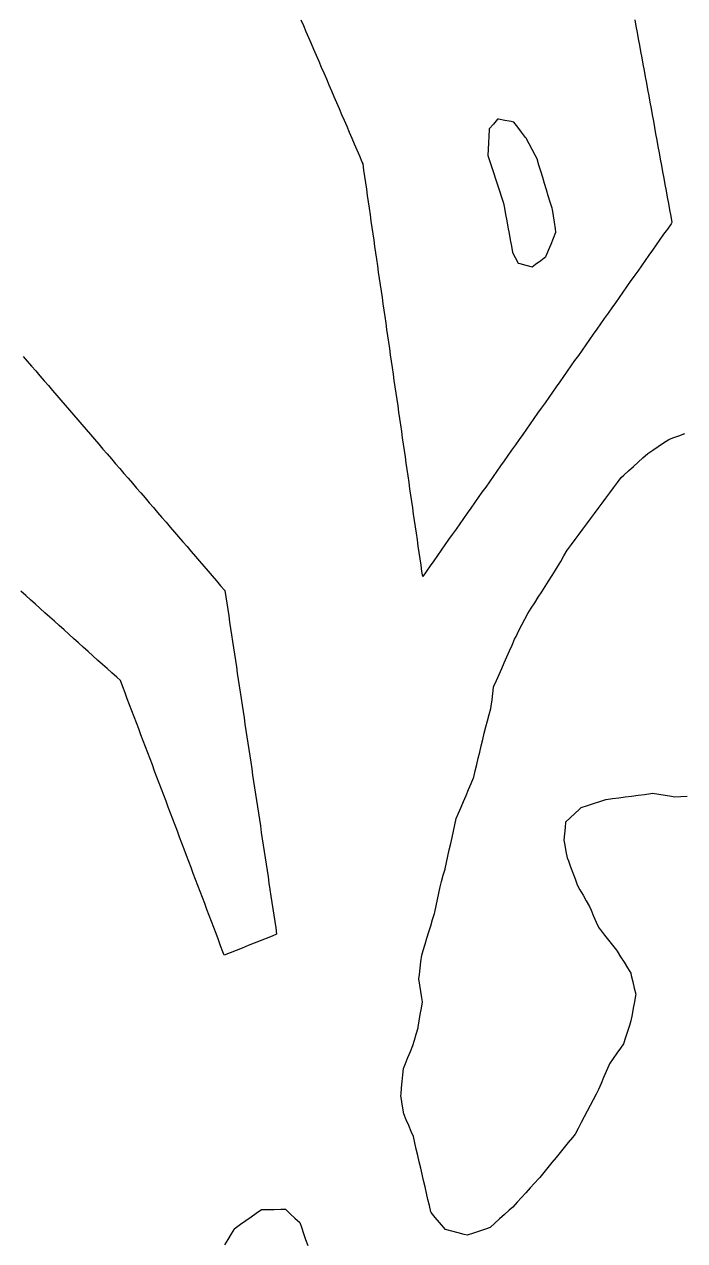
# Model space of a CAD drawing. Header units: millimetres. Extents: x 230 to 3347, y 514 to 5196.
# Drawn here: x 2128.9 to 2231.5, y 3927.3 to 4116.2 of the extents above; entities that cross this region are included whole.
import ezdxf

# ---------------------------------------------------------------- set-up
doc = ezdxf.new("R2010")
doc.units = ezdxf.units.MM
for name, color, linetype in [('ALL_HOLES', 1, 'Continuous'), ('ALL_ISLANDS', 7, 'Continuous'), ('OUTLINE_ISLAND_01', 7, 'Continuous'), ('OUTLINE_ISLAND_01_HOLE_257', 1, 'Continuous'), ('OUTLINE_ISLAND_01_HOLE_269', 1, 'Continuous'), ('OUTLINE_ISLAND_49', 7, 'Continuous')]:
    doc.layers.add(name, color=color, linetype=linetype)

msp = doc.modelspace()

# ---------------------------------------------------------------- linework, layer by layer
at = {"layer": 'ALL_HOLES'}
for points in [[(2231.8475, 3996.2636), (2230.8487, 3996.2143), (2229.8499, 3996.165), (2229.4288, 3996.2311), (2228.4409, 3996.3861), (2227.4529, 3996.5412), (2226.465, 3996.6962), (2226.1916, 3996.6603), (2225.2001, 3996.5303), (2224.2086, 3996.4002), (2223.2171, 3996.2702), (2222.2256, 3996.1401), (2221.2341, 3996.0101), (2220.2426, 3995.88), (2219.2511, 3995.75), (2219.1556, 3995.7196), (2218.2028, 3995.4161), (2217.25, 3995.1126), (2216.2971, 3994.8092), (2215.3443, 3994.5057), (2215.137, 3994.309), (2214.4118, 3993.6204), (2213.6866, 3992.9319), (2212.9614, 3992.2434), (2212.8781, 3991.4482), (2212.774, 3990.4536), (2212.6699, 3989.4591), (2212.8256, 3988.6849), (2213.0227, 3987.7045), (2213.2198, 3986.7241), (2213.3905, 3986.2622), (2213.7372, 3985.3243), (2214.0839, 3984.3863), (2214.4305, 3983.4483), (2214.7772, 3982.5103), (2215.1911, 3981.7756), (2215.682, 3980.9044), (2216.1728, 3980.0331), (2216.6637, 3979.1619), (2216.9158, 3978.5889), (2217.3185, 3977.6735), (2217.7211, 3976.7582), (2218.1238, 3975.8429), (2218.3843, 3975.5182), (2219.0101, 3974.7382), (2219.6359, 3973.9582), (2220.2617, 3973.1782), (2220.8875, 3972.3982), (2220.9958, 3972.2194), (2221.5139, 3971.3641), (2222.0321, 3970.5088), (2222.5502, 3969.6535), (2223.0683, 3968.7982), (2223.1552, 3968.4449), (2223.3941, 3967.4739), (2223.6329, 3966.5028), (2223.8718, 3965.5318), (2223.8404, 3965.3639), (2223.6567, 3964.3809), (2223.473, 3963.3979), (2223.2893, 3962.4149), (2223.1056, 3961.4319), (2222.8701, 3960.7058), (2222.5617, 3959.7545), (2222.2532, 3958.8033), (2221.9447, 3957.8521), (2221.482, 3957.1866), (2220.9111, 3956.3656), (2220.3402, 3955.5446), (2219.7694, 3954.7236), (2219.654, 3954.4523), (2219.2626, 3953.532), (2218.8713, 3952.6118), (2218.4799, 3951.6916), (2218.0885, 3950.7713), (2217.7034, 3950.033), (2217.2408, 3949.1465), (2216.7783, 3948.2599), (2216.3157, 3947.3733), (2215.8532, 3946.4867), (2215.3907, 3945.6001), (2214.9281, 3944.7135), (2214.4656, 3943.8269), (2214.0198, 3943.2846), (2213.3848, 3942.5122), (2212.7497, 3941.7397), (2212.1147, 3940.9672), (2211.4797, 3940.1947), (2210.8446, 3939.4222), (2210.2096, 3938.6498), (2209.5745, 3937.8773), (2208.9395, 3937.1048), (2208.7867, 3936.9365), (2208.1146, 3936.1961), (2207.4424, 3935.4557), (2206.7703, 3934.7153), (2206.0981, 3933.9749), (2205.426, 3933.2344), (2204.7539, 3932.494), (2204.2004, 3931.9884), (2203.4622, 3931.3139), (2202.7239, 3930.6393), (2201.9857, 3929.9648), (2201.2474, 3929.2903), (2200.5417, 3929.0554), (2199.5929, 3928.7397), (2198.6441, 3928.4239), (2197.6952, 3928.1081), (2197.2379, 3928.2277), (2196.2704, 3928.4807), (2195.3029, 3928.7337), (2194.3355, 3928.9867), (2194.0207, 3929.3535), (2193.3693, 3930.1123), (2192.718, 3930.8711), (2192.0667, 3931.6299), (2192.0429, 3931.7326), (2191.8171, 3932.7068), (2191.5912, 3933.6809), (2191.3654, 3934.6551), (2191.1395, 3935.6293), (2190.9137, 3936.6034), (2190.6879, 3937.5776), (2190.462, 3938.5517), (2190.2362, 3939.5259), (2190.0104, 3940.5001), (2189.7845, 3941.4742), (2189.5587, 3942.4484), (2189.3329, 3943.4226), (2189.0006, 3944.2117), (2188.6125, 3945.1333), (2188.2244, 3946.055), (2187.8364, 3946.9766), (2187.705, 3947.8438), (2187.5552, 3948.8326), (2187.4054, 3949.8213), (2187.4227, 3950.0154), (2187.511, 3951.0115), (2187.5993, 3952.0075), (2187.6876, 3953.0036), (2187.7759, 3953.9997), (2188.1035, 3954.789), (2188.487, 3955.7126), (2188.8704, 3956.6361), (2189.2538, 3957.5597), (2189.4983, 3958.4036), (2189.7766, 3959.3641), (2190.0548, 3960.3246), (2190.07, 3960.4126), (2190.2395, 3961.3981), (2190.409, 3962.3837), (2190.5786, 3963.3692), (2190.7481, 3964.3547), (2190.6522, 3964.97), (2190.4982, 3965.958), (2190.3441, 3966.9461), (2190.1901, 3967.9342), (2190.2694, 3968.6057), (2190.3866, 3969.5988), (2190.5038, 3970.5919), (2190.6211, 3971.585), (2190.8547, 3972.3526), (2191.1458, 3973.3093), (2191.4369, 3974.266), (2191.7281, 3975.2227), (2192.0192, 3976.1793), (2192.3104, 3977.136), (2192.6015, 3978.0927), (2192.6474, 3978.3109), (2192.8532, 3979.2895), (2193.059, 3980.2681), (2193.2648, 3981.2467), (2193.4706, 3982.2253), (2193.7044, 3983.0518), (2193.9766, 3984.0141), (2194.2488, 3984.9763), (2194.2596, 3985.025), (2194.4765, 3986.0012), (2194.6934, 3986.9774), (2194.9102, 3987.9536), (2195.1271, 3988.9298), (2195.344, 3989.906), (2195.5608, 3990.8822), (2195.7777, 3991.8584), (2195.9946, 3992.8346), (2196.3416, 3993.6506), (2196.7331, 3994.5708), (2197.1245, 3995.491), (2197.5159, 3996.4112), (2197.9074, 3997.3314), (2198.2988, 3998.2516), (2198.6902, 3999.1718), (2198.7132, 3999.2691), (2198.9434, 4000.2423), (2199.1735, 4001.2154), (2199.4036, 4002.1886), (2199.6337, 4003.1617), (2199.8639, 4004.1349), (2200.094, 4005.1081), (2200.3241, 4006.0812), (2200.5543, 4007.0544), (2200.8289, 4008.0156), (2201.1036, 4008.9771), (2201.3782, 4009.9386), (2201.4192, 4010.267), (2201.5428, 4011.2593), (2201.6665, 4012.2517), (2201.7902, 4013.244), (2201.8414, 4013.361), (2202.2425, 4014.2771), (2202.6435, 4015.1932), (2203.0445, 4016.1092), (2203.4456, 4017.0253), (2203.8466, 4017.9414), (2204.2477, 4018.8574), (2204.6487, 4019.7735), (2205.0497, 4020.6895), (2205.27, 4021.1184), (2205.7269, 4022.0079), (2206.1837, 4022.8975), (2206.6406, 4023.787), (2207.0974, 4024.6766), (2207.629, 4025.5037), (2208.1696, 4026.345), (2208.7102, 4027.1863), (2209.2508, 4028.0276), (2209.7914, 4028.8689), (2210.332, 4029.7101), (2210.8726, 4030.5514), (2211.4132, 4031.3927), (2211.7035, 4031.895), (2212.2038, 4032.7608), (2212.7042, 4033.6266), (2213.2045, 4034.4924), (2213.2629, 4034.5711), (2213.8588, 4035.3742), (2214.4548, 4036.1772), (2215.0507, 4036.9802), (2215.6466, 4037.7833), (2216.2426, 4038.5863), (2216.8385, 4039.3893), (2217.4344, 4040.1924), (2218.0304, 4040.9954), (2218.6263, 4041.7984), (2219.2222, 4042.6015), (2219.8182, 4043.4045), (2220.4141, 4044.2076), (2221.01, 4045.0106), (2221.6059, 4045.8136), (2221.9992, 4046.1683), (2222.7418, 4046.8381), (2223.4844, 4047.5078), (2224.2269, 4048.1776), (2224.9695, 4048.8473), (2225.7121, 4049.5171), (2226.5014, 4050.0451), (2227.3325, 4050.6012), (2228.1636, 4051.1573), (2228.9948, 4051.7134), (2229.6166, 4051.9362), (2230.558, 4052.2734), (2231.4995, 4052.6106)], [(2160.0426, 3926.6231), (2160.5658, 3927.4753), (2161.089, 3928.3275), (2161.6122, 3929.1797), (2161.6836, 3929.2304), (2162.4991, 3929.8092), (2163.3147, 3930.3879), (2164.1302, 3930.9666), (2164.9457, 3931.5454), (2165.7612, 3932.1241), (2166.7323, 3932.1285), (2167.7323, 3932.133), (2168.7323, 3932.1374), (2169.4801, 3932.1408), (2170.2129, 3931.4604), (2170.9457, 3930.7799), (2171.6785, 3930.0995), (2171.9374, 3929.352), (2172.2646, 3928.4071), (2172.5919, 3927.4621), (2172.9191, 3926.5172)]]:
    msp.add_lwpolyline(points, dxfattribs=at)
at = {"layer": 'ALL_ISLANDS'}
for points in [[(2223.6966, 4116.8758), (2223.8772, 4115.8922), (2224.0578, 4114.9087), (2224.2384, 4113.9251), (2224.419, 4112.9416), (2224.5996, 4111.958), (2224.7802, 4110.9745), (2224.9608, 4109.9909), (2225.1414, 4109.0073), (2225.322, 4108.0238), (2225.5026, 4107.0402), (2225.6832, 4106.0567), (2225.8638, 4105.0731), (2226.0444, 4104.0896), (2226.225, 4103.106), (2226.4056, 4102.1225), (2226.5862, 4101.1389), (2226.7668, 4100.1553), (2226.9474, 4099.1718), (2227.1281, 4098.1882), (2227.3087, 4097.2047), (2227.4893, 4096.2211), (2227.6699, 4095.2376), (2227.8505, 4094.254), (2228.0311, 4093.2704), (2228.2117, 4092.2869), (2228.3923, 4091.3033), (2228.5729, 4090.3198), (2228.7535, 4089.3362), (2228.9341, 4088.3527), (2229.1147, 4087.3691), (2229.2953, 4086.3856), (2229.4759, 4085.402), (2229.3369, 4085.2044), (2228.7613, 4084.3867), (2228.1857, 4083.569), (2227.6101, 4082.7512), (2227.0345, 4081.9335), (2226.4589, 4081.1158), (2225.8833, 4080.298), (2225.3077, 4079.4803), (2224.7321, 4078.6626), (2224.1565, 4077.8448), (2223.5809, 4077.0271), (2223.0053, 4076.2093), (2222.4297, 4075.3916), (2221.8541, 4074.5739), (2221.2786, 4073.7561), (2220.703, 4072.9384), (2220.1274, 4072.1207), (2219.5518, 4071.3029), (2218.9762, 4070.4852), (2218.4006, 4069.6674), (2217.825, 4068.8497), (2217.2494, 4068.032), (2216.6738, 4067.2142), (2216.0982, 4066.3965), (2215.5226, 4065.5788), (2214.947, 4064.761), (2214.3714, 4063.9433), (2213.7958, 4063.1256), (2213.2203, 4062.3078), (2212.6447, 4061.4901), (2212.0691, 4060.6723), (2211.4935, 4059.8546), (2210.9179, 4059.0369), (2210.3423, 4058.2191), (2209.7667, 4057.4014), (2209.1911, 4056.5837), (2208.6155, 4055.7659), (2208.0399, 4054.9482), (2207.4643, 4054.1305), (2206.8887, 4053.3127), (2206.3131, 4052.495), (2205.7376, 4051.6772), (2205.162, 4050.8595), (2204.5864, 4050.0418), (2204.0108, 4049.224), (2203.4352, 4048.4063), (2202.8596, 4047.5886), (2202.284, 4046.7708), (2201.7084, 4045.9531), (2201.1328, 4045.1354), (2200.5572, 4044.3176), (2199.9816, 4043.4999), (2199.406, 4042.6821), (2198.8304, 4041.8644), (2198.2548, 4041.0467), (2197.6793, 4040.2289), (2197.1037, 4039.4112), (2196.5281, 4038.5935), (2195.9525, 4037.7757), (2195.3769, 4036.958), (2194.8013, 4036.1403), (2194.2257, 4035.3225), (2193.6501, 4034.5048), (2193.0745, 4033.687), (2192.4989, 4032.8693), (2191.9233, 4032.0516), (2191.3477, 4031.2338), (2190.7721, 4030.4161), (2190.6609, 4031.1859), (2190.5179, 4032.1756), (2190.3749, 4033.1653), (2190.2319, 4034.155), (2190.0889, 4035.1448), (2189.9459, 4036.1345), (2189.8029, 4037.1242), (2189.6599, 4038.1139), (2189.5169, 4039.1037), (2189.3739, 4040.0934), (2189.2309, 4041.0831), (2189.0878, 4042.0728), (2188.9448, 4043.0625), (2188.8018, 4044.0523), (2188.6588, 4045.042), (2188.5158, 4046.0317), (2188.3728, 4047.0214), (2188.2298, 4048.0111), (2188.0868, 4049.0009), (2187.9438, 4049.9906), (2187.8008, 4050.9803), (2187.6578, 4051.97), (2187.5148, 4052.9598), (2187.3718, 4053.9495), (2187.2288, 4054.9392), (2187.0858, 4055.9289), (2186.9428, 4056.9186), (2186.7998, 4057.9084), (2186.6567, 4058.8981), (2186.5137, 4059.8878), (2186.3707, 4060.8775), (2186.2277, 4061.8673), (2186.0847, 4062.857), (2185.9417, 4063.8467), (2185.7987, 4064.8364), (2185.6557, 4065.8261), (2185.5127, 4066.8159), (2185.3697, 4067.8056), (2185.2267, 4068.7953), (2185.0837, 4069.785), (2184.9407, 4070.7747), (2184.7977, 4071.7645), (2184.6547, 4072.7542), (2184.5117, 4073.7439), (2184.3686, 4074.7336), (2184.2256, 4075.7234), (2184.0826, 4076.7131), (2183.9396, 4077.7028), (2183.7966, 4078.6925), (2183.6536, 4079.6822), (2183.5106, 4080.672), (2183.3676, 4081.6617), (2183.2246, 4082.6514), (2183.0816, 4083.6411), (2182.9386, 4084.6309), (2182.7956, 4085.6206), (2182.6526, 4086.6103), (2182.5096, 4087.6), (2182.3666, 4088.5897), (2182.2236, 4089.5795), (2182.0806, 4090.5692), (2181.9375, 4091.5589), (2181.7945, 4092.5486), (2181.6515, 4093.5384), (2181.5085, 4094.5281), (2181.3969, 4094.7878), (2181.0019, 4095.7065), (2180.607, 4096.6252), (2180.212, 4097.5439), (2179.8171, 4098.4626), (2179.4221, 4099.3813), (2179.0272, 4100.3), (2178.6322, 4101.2187), (2178.2373, 4102.1374), (2177.8423, 4103.0561), (2177.4473, 4103.9748), (2177.0524, 4104.8935), (2176.6574, 4105.8122), (2176.2625, 4106.7309), (2175.8675, 4107.6496), (2175.4726, 4108.5683), (2175.0776, 4109.487), (2174.6827, 4110.4057), (2174.2877, 4111.3244), (2173.8928, 4112.2431), (2173.4978, 4113.1618), (2173.1029, 4114.0805), (2172.7079, 4114.9992), (2172.3129, 4115.9179), (2171.918, 4116.8366)], [(2128.7373, 4064.609), (2129.3898, 4063.8512), (2130.0423, 4063.0935), (2130.6949, 4062.3357), (2131.3474, 4061.5779), (2131.9999, 4060.8202), (2132.6525, 4060.0624), (2133.305, 4059.3046), (2133.9575, 4058.5469), (2134.61, 4057.7891), (2135.2626, 4057.0313), (2135.9151, 4056.2736), (2136.5676, 4055.5158), (2137.2202, 4054.7581), (2137.8727, 4054.0003), (2138.5252, 4053.2425), (2139.1778, 4052.4848), (2139.8303, 4051.727), (2140.4828, 4050.9692), (2141.1353, 4050.2115), (2141.7879, 4049.4537), (2142.4404, 4048.6959), (2143.0929, 4047.9382), (2143.7455, 4047.1804), (2144.398, 4046.4226), (2145.0505, 4045.6649), (2145.703, 4044.9071), (2146.3556, 4044.1494), (2147.0081, 4043.3916), (2147.6606, 4042.6338), (2148.3132, 4041.8761), (2148.9657, 4041.1183), (2149.6182, 4040.3605), (2150.2707, 4039.6028), (2150.9233, 4038.845), (2151.5758, 4038.0872), (2152.2283, 4037.3295), (2152.8809, 4036.5717), (2153.5334, 4035.814), (2154.1859, 4035.0562), (2154.8384, 4034.2984), (2155.491, 4033.5407), (2156.1435, 4032.7829), (2156.796, 4032.0251), (2157.4486, 4031.2674), (2158.1011, 4030.5096), (2158.7536, 4029.7518), (2159.4061, 4028.9941), (2160.0587, 4028.2363), (2160.2042, 4027.2705), (2160.3533, 4026.2816), (2160.5023, 4025.2928), (2160.6513, 4024.304), (2160.8003, 4023.3151), (2160.9493, 4022.3263), (2161.0984, 4021.3375), (2161.2474, 4020.3486), (2161.3964, 4019.3598), (2161.5454, 4018.371), (2161.6945, 4017.3821), (2161.8435, 4016.3933), (2161.9925, 4015.4045), (2162.1415, 4014.4156), (2162.2906, 4013.4268), (2162.4396, 4012.438), (2162.5886, 4011.4491), (2162.7376, 4010.4603), (2162.8867, 4009.4715), (2163.0357, 4008.4826), (2163.1847, 4007.4938), (2163.3337, 4006.505), (2163.4827, 4005.5161), (2163.6318, 4004.5273), (2163.7808, 4003.5385), (2163.9298, 4002.5496), (2164.0788, 4001.5608), (2164.2279, 4000.572), (2164.3769, 3999.5831), (2164.5259, 3998.5943), (2164.6749, 3997.6055), (2164.824, 3996.6166), (2164.973, 3995.6278), (2165.122, 3994.639), (2165.271, 3993.6501), (2165.42, 3992.6613), (2165.5691, 3991.6725), (2165.7181, 3990.6836), (2165.8671, 3989.6948), (2166.0161, 3988.706), (2166.1652, 3987.7171), (2166.3142, 3986.7283), (2166.4632, 3985.7395), (2166.6122, 3984.7506), (2166.7613, 3983.7618), (2166.9103, 3982.773), (2167.0593, 3981.7841), (2167.2083, 3980.7953), (2167.3573, 3979.8065), (2167.5064, 3978.8176), (2167.6554, 3977.8288), (2167.8044, 3976.84), (2167.9534, 3975.8511), (2168.1025, 3974.8623), (2167.3858, 3974.5753), (2166.4575, 3974.2035), (2165.5291, 3973.8318), (2164.6008, 3973.46), (2163.6725, 3973.0882), (2162.7442, 3972.7165), (2161.8158, 3972.3447), (2160.8875, 3971.9729), (2159.9592, 3971.6012), (2159.754, 3972.1445), (2159.4008, 3973.08), (2159.0475, 3974.0155), (2158.6942, 3974.9511), (2158.341, 3975.8866), (2157.9877, 3976.8221), (2157.6345, 3977.7576), (2157.2812, 3978.6932), (2156.9279, 3979.6287), (2156.5747, 3980.5642), (2156.2214, 3981.4997), (2155.8682, 3982.4353), (2155.5149, 3983.3708), (2155.1616, 3984.3063), (2154.8084, 3985.2418), (2154.4551, 3986.1774), (2154.1018, 3987.1129), (2153.7486, 3988.0484), (2153.3953, 3988.9839), (2153.0421, 3989.9195), (2152.6888, 3990.855), (2152.3355, 3991.7905), (2151.9823, 3992.726), (2151.629, 3993.6616), (2151.2758, 3994.5971), (2150.9225, 3995.5326), (2150.5692, 3996.4681), (2150.216, 3997.4037), (2149.8627, 3998.3392), (2149.5095, 3999.2747), (2149.1562, 4000.2102), (2148.8029, 4001.1458), (2148.4497, 4002.0813), (2148.0964, 4003.0168), (2147.7432, 4003.9523), (2147.3899, 4004.8879), (2147.0366, 4005.8234), (2146.6834, 4006.7589), (2146.3301, 4007.6944), (2145.9768, 4008.63), (2145.6236, 4009.5655), (2145.2703, 4010.501), (2144.9171, 4011.4365), (2144.5638, 4012.3721), (2144.2105, 4013.3076), (2143.8573, 4014.2431), (2143.2743, 4014.7673), (2142.5308, 4015.436), (2141.7872, 4016.1047), (2141.0436, 4016.7733), (2140.3001, 4017.442), (2139.5565, 4018.1106), (2138.8129, 4018.7793), (2138.0694, 4019.448), (2137.3258, 4020.1166), (2136.5822, 4020.7853), (2135.8386, 4021.4539), (2135.0951, 4022.1226), (2134.3515, 4022.7913), (2133.6079, 4023.4599), (2132.8644, 4024.1286), (2132.1208, 4024.7972), (2131.3772, 4025.4659), (2130.6337, 4026.1346), (2129.8901, 4026.8032), (2129.1465, 4027.4719), (2128.403, 4028.1405)]]:
    msp.add_lwpolyline(points, dxfattribs=at)
msp.add_lwpolyline([(2202.4019, 4101.4529), (2201.756, 4100.6895), (2201.11, 4099.9261), (2201.103, 4099.7866), (2201.0525, 4098.7879), (2201.0021, 4097.7891), (2200.9516, 4096.7904), (2200.9012, 4095.7917), (2201.1461, 4095.049), (2201.4592, 4094.0992), (2201.7723, 4093.1495), (2202.0855, 4092.1998), (2202.3986, 4091.2501), (2202.7117, 4090.3004), (2203.0248, 4089.3507), (2203.338, 4088.401), (2203.476, 4087.6427), (2203.6551, 4086.6588), (2203.8342, 4085.675), (2204.0133, 4084.6912), (2204.1924, 4083.7073), (2204.3715, 4082.7235), (2204.5506, 4081.7397), (2204.7297, 4080.7558), (2205.1285, 4079.9863), (2205.5886, 4079.0985), (2205.8399, 4079.0331), (2206.8076, 4078.7811), (2207.7753, 4078.5291), (2208.3004, 4078.9142), (2209.1067, 4079.5056), (2209.9131, 4080.097), (2209.9539, 4080.1969), (2210.3324, 4081.1225), (2210.711, 4082.048), (2211.0895, 4082.9736), (2211.4681, 4083.8992), (2211.3841, 4084.438), (2211.2301, 4085.4261), (2211.0761, 4086.4142), (2210.9221, 4087.4022), (2210.8614, 4087.6028), (2210.5717, 4088.5599), (2210.282, 4089.517), (2209.9923, 4090.4741), (2209.7026, 4091.4313), (2209.413, 4092.3884), (2209.1233, 4093.3455), (2208.8336, 4094.3026), (2208.5439, 4095.2597), (2208.2311, 4095.8541), (2207.7653, 4096.739), (2207.2995, 4097.6238), (2206.8337, 4098.5087), (2206.7485, 4098.6203), (2206.1416, 4099.4151), (2205.5347, 4100.2099), (2204.9278, 4101.0047), (2204.4985, 4101.0809), (2203.5139, 4101.2556), (2202.5293, 4101.4303)], close=True, dxfattribs=at)
at = {"layer": 'OUTLINE_ISLAND_01'}
for points in [[(2223.6966, 4116.8758), (2223.8772, 4115.8922), (2224.0578, 4114.9087), (2224.2384, 4113.9251), (2224.419, 4112.9416), (2224.5996, 4111.958), (2224.7802, 4110.9745), (2224.9608, 4109.9909), (2225.1414, 4109.0073), (2225.322, 4108.0238), (2225.5026, 4107.0402), (2225.6832, 4106.0567), (2225.8638, 4105.0731), (2226.0444, 4104.0896), (2226.225, 4103.106), (2226.4056, 4102.1225), (2226.5862, 4101.1389), (2226.7668, 4100.1553), (2226.9474, 4099.1718), (2227.1281, 4098.1882), (2227.3087, 4097.2047), (2227.4893, 4096.2211), (2227.6699, 4095.2376), (2227.8505, 4094.254), (2228.0311, 4093.2704), (2228.2117, 4092.2869), (2228.3923, 4091.3033), (2228.5729, 4090.3198), (2228.7535, 4089.3362), (2228.9341, 4088.3527), (2229.1147, 4087.3691), (2229.2953, 4086.3856), (2229.4759, 4085.402), (2229.3369, 4085.2044), (2228.7613, 4084.3867), (2228.1857, 4083.569), (2227.6101, 4082.7512), (2227.0345, 4081.9335), (2226.4589, 4081.1158), (2225.8833, 4080.298), (2225.3077, 4079.4803), (2224.7321, 4078.6626), (2224.1565, 4077.8448), (2223.5809, 4077.0271), (2223.0053, 4076.2093), (2222.4297, 4075.3916), (2221.8541, 4074.5739), (2221.2786, 4073.7561), (2220.703, 4072.9384), (2220.1274, 4072.1207), (2219.5518, 4071.3029), (2218.9762, 4070.4852), (2218.4006, 4069.6674), (2217.825, 4068.8497), (2217.2494, 4068.032), (2216.6738, 4067.2142), (2216.0982, 4066.3965), (2215.5226, 4065.5788), (2214.947, 4064.761), (2214.3714, 4063.9433), (2213.7958, 4063.1256), (2213.2203, 4062.3078), (2212.6447, 4061.4901), (2212.0691, 4060.6723), (2211.4935, 4059.8546), (2210.9179, 4059.0369), (2210.3423, 4058.2191), (2209.7667, 4057.4014), (2209.1911, 4056.5837), (2208.6155, 4055.7659), (2208.0399, 4054.9482), (2207.4643, 4054.1305), (2206.8887, 4053.3127), (2206.3131, 4052.495), (2205.7376, 4051.6772), (2205.162, 4050.8595), (2204.5864, 4050.0418), (2204.0108, 4049.224), (2203.4352, 4048.4063), (2202.8596, 4047.5886), (2202.284, 4046.7708), (2201.7084, 4045.9531), (2201.1328, 4045.1354), (2200.5572, 4044.3176), (2199.9816, 4043.4999), (2199.406, 4042.6821), (2198.8304, 4041.8644), (2198.2548, 4041.0467), (2197.6793, 4040.2289), (2197.1037, 4039.4112), (2196.5281, 4038.5935), (2195.9525, 4037.7757), (2195.3769, 4036.958), (2194.8013, 4036.1403), (2194.2257, 4035.3225), (2193.6501, 4034.5048), (2193.0745, 4033.687), (2192.4989, 4032.8693), (2191.9233, 4032.0516), (2191.3477, 4031.2338), (2190.7721, 4030.4161), (2190.6609, 4031.1859), (2190.5179, 4032.1756), (2190.3749, 4033.1653), (2190.2319, 4034.155), (2190.0889, 4035.1448), (2189.9459, 4036.1345), (2189.8029, 4037.1242), (2189.6599, 4038.1139), (2189.5169, 4039.1037), (2189.3739, 4040.0934), (2189.2309, 4041.0831), (2189.0878, 4042.0728), (2188.9448, 4043.0625), (2188.8018, 4044.0523), (2188.6588, 4045.042), (2188.5158, 4046.0317), (2188.3728, 4047.0214), (2188.2298, 4048.0111), (2188.0868, 4049.0009), (2187.9438, 4049.9906), (2187.8008, 4050.9803), (2187.6578, 4051.97), (2187.5148, 4052.9598), (2187.3718, 4053.9495), (2187.2288, 4054.9392), (2187.0858, 4055.9289), (2186.9428, 4056.9186), (2186.7998, 4057.9084), (2186.6567, 4058.8981), (2186.5137, 4059.8878), (2186.3707, 4060.8775), (2186.2277, 4061.8673), (2186.0847, 4062.857), (2185.9417, 4063.8467), (2185.7987, 4064.8364), (2185.6557, 4065.8261), (2185.5127, 4066.8159), (2185.3697, 4067.8056), (2185.2267, 4068.7953), (2185.0837, 4069.785), (2184.9407, 4070.7747), (2184.7977, 4071.7645), (2184.6547, 4072.7542), (2184.5117, 4073.7439), (2184.3686, 4074.7336), (2184.2256, 4075.7234), (2184.0826, 4076.7131), (2183.9396, 4077.7028), (2183.7966, 4078.6925), (2183.6536, 4079.6822), (2183.5106, 4080.672), (2183.3676, 4081.6617), (2183.2246, 4082.6514), (2183.0816, 4083.6411), (2182.9386, 4084.6309), (2182.7956, 4085.6206), (2182.6526, 4086.6103), (2182.5096, 4087.6), (2182.3666, 4088.5897), (2182.2236, 4089.5795), (2182.0806, 4090.5692), (2181.9375, 4091.5589), (2181.7945, 4092.5486), (2181.6515, 4093.5384), (2181.5085, 4094.5281), (2181.3969, 4094.7878), (2181.0019, 4095.7065), (2180.607, 4096.6252), (2180.212, 4097.5439), (2179.8171, 4098.4626), (2179.4221, 4099.3813), (2179.0272, 4100.3), (2178.6322, 4101.2187), (2178.2373, 4102.1374), (2177.8423, 4103.0561), (2177.4473, 4103.9748), (2177.0524, 4104.8935), (2176.6574, 4105.8122), (2176.2625, 4106.7309), (2175.8675, 4107.6496), (2175.4726, 4108.5683), (2175.0776, 4109.487), (2174.6827, 4110.4057), (2174.2877, 4111.3244), (2173.8928, 4112.2431), (2173.4978, 4113.1618), (2173.1029, 4114.0805), (2172.7079, 4114.9992), (2172.3129, 4115.9179), (2171.918, 4116.8366)], [(2128.7373, 4064.609), (2129.3898, 4063.8512), (2130.0423, 4063.0935), (2130.6949, 4062.3357), (2131.3474, 4061.5779), (2131.9999, 4060.8202), (2132.6525, 4060.0624), (2133.305, 4059.3046), (2133.9575, 4058.5469), (2134.61, 4057.7891), (2135.2626, 4057.0313), (2135.9151, 4056.2736), (2136.5676, 4055.5158), (2137.2202, 4054.7581), (2137.8727, 4054.0003), (2138.5252, 4053.2425), (2139.1778, 4052.4848), (2139.8303, 4051.727), (2140.4828, 4050.9692), (2141.1353, 4050.2115), (2141.7879, 4049.4537), (2142.4404, 4048.6959), (2143.0929, 4047.9382), (2143.7455, 4047.1804), (2144.398, 4046.4226), (2145.0505, 4045.6649), (2145.703, 4044.9071), (2146.3556, 4044.1494), (2147.0081, 4043.3916), (2147.6606, 4042.6338), (2148.3132, 4041.8761), (2148.9657, 4041.1183), (2149.6182, 4040.3605), (2150.2707, 4039.6028), (2150.9233, 4038.845), (2151.5758, 4038.0872), (2152.2283, 4037.3295), (2152.8809, 4036.5717), (2153.5334, 4035.814), (2154.1859, 4035.0562), (2154.8384, 4034.2984), (2155.491, 4033.5407), (2156.1435, 4032.7829), (2156.796, 4032.0251), (2157.4486, 4031.2674), (2158.1011, 4030.5096), (2158.7536, 4029.7518), (2159.4061, 4028.9941), (2160.0587, 4028.2363), (2160.2042, 4027.2705), (2160.3533, 4026.2816), (2160.5023, 4025.2928), (2160.6513, 4024.304), (2160.8003, 4023.3151), (2160.9493, 4022.3263), (2161.0984, 4021.3375), (2161.2474, 4020.3486), (2161.3964, 4019.3598), (2161.5454, 4018.371), (2161.6945, 4017.3821), (2161.8435, 4016.3933), (2161.9925, 4015.4045), (2162.1415, 4014.4156), (2162.2906, 4013.4268), (2162.4396, 4012.438), (2162.5886, 4011.4491), (2162.7376, 4010.4603), (2162.8867, 4009.4715), (2163.0357, 4008.4826), (2163.1847, 4007.4938), (2163.3337, 4006.505), (2163.4827, 4005.5161), (2163.6318, 4004.5273), (2163.7808, 4003.5385), (2163.9298, 4002.5496), (2164.0788, 4001.5608), (2164.2279, 4000.572), (2164.3769, 3999.5831), (2164.5259, 3998.5943), (2164.6749, 3997.6055), (2164.824, 3996.6166), (2164.973, 3995.6278), (2165.122, 3994.639), (2165.271, 3993.6501), (2165.42, 3992.6613), (2165.5691, 3991.6725), (2165.7181, 3990.6836), (2165.8671, 3989.6948), (2166.0161, 3988.706), (2166.1652, 3987.7171), (2166.3142, 3986.7283), (2166.4632, 3985.7395), (2166.6122, 3984.7506), (2166.7613, 3983.7618), (2166.9103, 3982.773), (2167.0593, 3981.7841), (2167.2083, 3980.7953), (2167.3573, 3979.8065), (2167.5064, 3978.8176), (2167.6554, 3977.8288), (2167.8044, 3976.84), (2167.9534, 3975.8511), (2168.1025, 3974.8623), (2167.3858, 3974.5753), (2166.4575, 3974.2035), (2165.5291, 3973.8318), (2164.6008, 3973.46), (2163.6725, 3973.0882), (2162.7442, 3972.7165), (2161.8158, 3972.3447), (2160.8875, 3971.9729), (2159.9592, 3971.6012), (2159.754, 3972.1445), (2159.4008, 3973.08), (2159.0475, 3974.0155), (2158.6942, 3974.9511), (2158.341, 3975.8866), (2157.9877, 3976.8221), (2157.6345, 3977.7576), (2157.2812, 3978.6932), (2156.9279, 3979.6287), (2156.5747, 3980.5642), (2156.2214, 3981.4997), (2155.8682, 3982.4353), (2155.5149, 3983.3708), (2155.1616, 3984.3063), (2154.8084, 3985.2418), (2154.4551, 3986.1774), (2154.1018, 3987.1129), (2153.7486, 3988.0484), (2153.3953, 3988.9839), (2153.0421, 3989.9195), (2152.6888, 3990.855), (2152.3355, 3991.7905), (2151.9823, 3992.726), (2151.629, 3993.6616), (2151.2758, 3994.5971), (2150.9225, 3995.5326), (2150.5692, 3996.4681), (2150.216, 3997.4037), (2149.8627, 3998.3392), (2149.5095, 3999.2747), (2149.1562, 4000.2102), (2148.8029, 4001.1458), (2148.4497, 4002.0813), (2148.0964, 4003.0168), (2147.7432, 4003.9523), (2147.3899, 4004.8879), (2147.0366, 4005.8234), (2146.6834, 4006.7589), (2146.3301, 4007.6944), (2145.9768, 4008.63), (2145.6236, 4009.5655), (2145.2703, 4010.501), (2144.9171, 4011.4365), (2144.5638, 4012.3721), (2144.2105, 4013.3076), (2143.8573, 4014.2431), (2143.2743, 4014.7673), (2142.5308, 4015.436), (2141.7872, 4016.1047), (2141.0436, 4016.7733), (2140.3001, 4017.442), (2139.5565, 4018.1106), (2138.8129, 4018.7793), (2138.0694, 4019.448), (2137.3258, 4020.1166), (2136.5822, 4020.7853), (2135.8386, 4021.4539), (2135.0951, 4022.1226), (2134.3515, 4022.7913), (2133.6079, 4023.4599), (2132.8644, 4024.1286), (2132.1208, 4024.7972), (2131.3772, 4025.4659), (2130.6337, 4026.1346), (2129.8901, 4026.8032), (2129.1465, 4027.4719), (2128.403, 4028.1405)]]:
    msp.add_lwpolyline(points, dxfattribs=at)
at = {"layer": 'OUTLINE_ISLAND_01_HOLE_257'}
msp.add_lwpolyline([(2160.0426, 3926.6231), (2160.5658, 3927.4753), (2161.089, 3928.3275), (2161.6122, 3929.1797), (2161.6836, 3929.2304), (2162.4991, 3929.8092), (2163.3147, 3930.3879), (2164.1302, 3930.9666), (2164.9457, 3931.5454), (2165.7612, 3932.1241), (2166.7323, 3932.1285), (2167.7323, 3932.133), (2168.7323, 3932.1374), (2169.4801, 3932.1408), (2170.2129, 3931.4604), (2170.9457, 3930.7799), (2171.6785, 3930.0995), (2171.9374, 3929.352), (2172.2646, 3928.4071), (2172.5919, 3927.4621), (2172.9191, 3926.5172)], dxfattribs=at)
at = {"layer": 'OUTLINE_ISLAND_01_HOLE_269'}
msp.add_lwpolyline([(2231.8475, 3996.2636), (2230.8487, 3996.2143), (2229.8499, 3996.165), (2229.4288, 3996.2311), (2228.4409, 3996.3861), (2227.4529, 3996.5412), (2226.465, 3996.6962), (2226.1916, 3996.6603), (2225.2001, 3996.5303), (2224.2086, 3996.4002), (2223.2171, 3996.2702), (2222.2256, 3996.1401), (2221.2341, 3996.0101), (2220.2426, 3995.88), (2219.2511, 3995.75), (2219.1556, 3995.7196), (2218.2028, 3995.4161), (2217.25, 3995.1126), (2216.2971, 3994.8092), (2215.3443, 3994.5057), (2215.137, 3994.309), (2214.4118, 3993.6204), (2213.6866, 3992.9319), (2212.9614, 3992.2434), (2212.8781, 3991.4482), (2212.774, 3990.4536), (2212.6699, 3989.4591), (2212.8256, 3988.6849), (2213.0227, 3987.7045), (2213.2198, 3986.7241), (2213.3905, 3986.2622), (2213.7372, 3985.3243), (2214.0839, 3984.3863), (2214.4305, 3983.4483), (2214.7772, 3982.5103), (2215.1911, 3981.7756), (2215.682, 3980.9044), (2216.1728, 3980.0331), (2216.6637, 3979.1619), (2216.9158, 3978.5889), (2217.3185, 3977.6735), (2217.7211, 3976.7582), (2218.1238, 3975.8429), (2218.3843, 3975.5182), (2219.0101, 3974.7382), (2219.6359, 3973.9582), (2220.2617, 3973.1782), (2220.8875, 3972.3982), (2220.9958, 3972.2194), (2221.5139, 3971.3641), (2222.0321, 3970.5088), (2222.5502, 3969.6535), (2223.0683, 3968.7982), (2223.1552, 3968.4449), (2223.3941, 3967.4739), (2223.6329, 3966.5028), (2223.8718, 3965.5318), (2223.8404, 3965.3639), (2223.6567, 3964.3809), (2223.473, 3963.3979), (2223.2893, 3962.4149), (2223.1056, 3961.4319), (2222.8701, 3960.7058), (2222.5617, 3959.7545), (2222.2532, 3958.8033), (2221.9447, 3957.8521), (2221.482, 3957.1866), (2220.9111, 3956.3656), (2220.3402, 3955.5446), (2219.7694, 3954.7236), (2219.654, 3954.4523), (2219.2626, 3953.532), (2218.8713, 3952.6118), (2218.4799, 3951.6916), (2218.0885, 3950.7713), (2217.7034, 3950.033), (2217.2408, 3949.1465), (2216.7783, 3948.2599), (2216.3157, 3947.3733), (2215.8532, 3946.4867), (2215.3907, 3945.6001), (2214.9281, 3944.7135), (2214.4656, 3943.8269), (2214.0198, 3943.2846), (2213.3848, 3942.5122), (2212.7497, 3941.7397), (2212.1147, 3940.9672), (2211.4797, 3940.1947), (2210.8446, 3939.4222), (2210.2096, 3938.6498), (2209.5745, 3937.8773), (2208.9395, 3937.1048), (2208.7867, 3936.9365), (2208.1146, 3936.1961), (2207.4424, 3935.4557), (2206.7703, 3934.7153), (2206.0981, 3933.9749), (2205.426, 3933.2344), (2204.7539, 3932.494), (2204.2004, 3931.9884), (2203.4622, 3931.3139), (2202.7239, 3930.6393), (2201.9857, 3929.9648), (2201.2474, 3929.2903), (2200.5417, 3929.0554), (2199.5929, 3928.7397), (2198.6441, 3928.4239), (2197.6952, 3928.1081), (2197.2379, 3928.2277), (2196.2704, 3928.4807), (2195.3029, 3928.7337), (2194.3355, 3928.9867), (2194.0207, 3929.3535), (2193.3693, 3930.1123), (2192.718, 3930.8711), (2192.0667, 3931.6299), (2192.0429, 3931.7326), (2191.8171, 3932.7068), (2191.5912, 3933.6809), (2191.3654, 3934.6551), (2191.1395, 3935.6293), (2190.9137, 3936.6034), (2190.6879, 3937.5776), (2190.462, 3938.5517), (2190.2362, 3939.5259), (2190.0104, 3940.5001), (2189.7845, 3941.4742), (2189.5587, 3942.4484), (2189.3329, 3943.4226), (2189.0006, 3944.2117), (2188.6125, 3945.1333), (2188.2244, 3946.055), (2187.8364, 3946.9766), (2187.705, 3947.8438), (2187.5552, 3948.8326), (2187.4054, 3949.8213), (2187.4227, 3950.0154), (2187.511, 3951.0115), (2187.5993, 3952.0075), (2187.6876, 3953.0036), (2187.7759, 3953.9997), (2188.1035, 3954.789), (2188.487, 3955.7126), (2188.8704, 3956.6361), (2189.2538, 3957.5597), (2189.4983, 3958.4036), (2189.7766, 3959.3641), (2190.0548, 3960.3246), (2190.07, 3960.4126), (2190.2395, 3961.3981), (2190.409, 3962.3837), (2190.5786, 3963.3692), (2190.7481, 3964.3547), (2190.6522, 3964.97), (2190.4982, 3965.958), (2190.3441, 3966.9461), (2190.1901, 3967.9342), (2190.2694, 3968.6057), (2190.3866, 3969.5988), (2190.5038, 3970.5919), (2190.6211, 3971.585), (2190.8547, 3972.3526), (2191.1458, 3973.3093), (2191.4369, 3974.266), (2191.7281, 3975.2227), (2192.0192, 3976.1793), (2192.3104, 3977.136), (2192.6015, 3978.0927), (2192.6474, 3978.3109), (2192.8532, 3979.2895), (2193.059, 3980.2681), (2193.2648, 3981.2467), (2193.4706, 3982.2253), (2193.7044, 3983.0518), (2193.9766, 3984.0141), (2194.2488, 3984.9763), (2194.2596, 3985.025), (2194.4765, 3986.0012), (2194.6934, 3986.9774), (2194.9102, 3987.9536), (2195.1271, 3988.9298), (2195.344, 3989.906), (2195.5608, 3990.8822), (2195.7777, 3991.8584), (2195.9946, 3992.8346), (2196.3416, 3993.6506), (2196.7331, 3994.5708), (2197.1245, 3995.491), (2197.5159, 3996.4112), (2197.9074, 3997.3314), (2198.2988, 3998.2516), (2198.6902, 3999.1718), (2198.7132, 3999.2691), (2198.9434, 4000.2423), (2199.1735, 4001.2154), (2199.4036, 4002.1886), (2199.6337, 4003.1617), (2199.8639, 4004.1349), (2200.094, 4005.1081), (2200.3241, 4006.0812), (2200.5543, 4007.0544), (2200.8289, 4008.0156), (2201.1036, 4008.9771), (2201.3782, 4009.9386), (2201.4192, 4010.267), (2201.5428, 4011.2593), (2201.6665, 4012.2517), (2201.7902, 4013.244), (2201.8414, 4013.361), (2202.2425, 4014.2771), (2202.6435, 4015.1932), (2203.0445, 4016.1092), (2203.4456, 4017.0253), (2203.8466, 4017.9414), (2204.2477, 4018.8574), (2204.6487, 4019.7735), (2205.0497, 4020.6895), (2205.27, 4021.1184), (2205.7269, 4022.0079), (2206.1837, 4022.8975), (2206.6406, 4023.787), (2207.0974, 4024.6766), (2207.629, 4025.5037), (2208.1696, 4026.345), (2208.7102, 4027.1863), (2209.2508, 4028.0276), (2209.7914, 4028.8689), (2210.332, 4029.7101), (2210.8726, 4030.5514), (2211.4132, 4031.3927), (2211.7035, 4031.895), (2212.2038, 4032.7608), (2212.7042, 4033.6266), (2213.2045, 4034.4924), (2213.2629, 4034.5711), (2213.8588, 4035.3742), (2214.4548, 4036.1772), (2215.0507, 4036.9802), (2215.6466, 4037.7833), (2216.2426, 4038.5863), (2216.8385, 4039.3893), (2217.4344, 4040.1924), (2218.0304, 4040.9954), (2218.6263, 4041.7984), (2219.2222, 4042.6015), (2219.8182, 4043.4045), (2220.4141, 4044.2076), (2221.01, 4045.0106), (2221.6059, 4045.8136), (2221.9992, 4046.1683), (2222.7418, 4046.8381), (2223.4844, 4047.5078), (2224.2269, 4048.1776), (2224.9695, 4048.8473), (2225.7121, 4049.5171), (2226.5014, 4050.0451), (2227.3325, 4050.6012), (2228.1636, 4051.1573), (2228.9948, 4051.7134), (2229.6166, 4051.9362), (2230.558, 4052.2734), (2231.4995, 4052.6106)], dxfattribs=at)
at = {"layer": 'OUTLINE_ISLAND_49'}
msp.add_lwpolyline([(2202.4019, 4101.4529), (2201.756, 4100.6895), (2201.11, 4099.9261), (2201.103, 4099.7866), (2201.0525, 4098.7879), (2201.0021, 4097.7891), (2200.9516, 4096.7904), (2200.9012, 4095.7917), (2201.1461, 4095.049), (2201.4592, 4094.0992), (2201.7723, 4093.1495), (2202.0855, 4092.1998), (2202.3986, 4091.2501), (2202.7117, 4090.3004), (2203.0248, 4089.3507), (2203.338, 4088.401), (2203.476, 4087.6427), (2203.6551, 4086.6588), (2203.8342, 4085.675), (2204.0133, 4084.6912), (2204.1924, 4083.7073), (2204.3715, 4082.7235), (2204.5506, 4081.7397), (2204.7297, 4080.7558), (2205.1285, 4079.9863), (2205.5886, 4079.0985), (2205.8399, 4079.0331), (2206.8076, 4078.7811), (2207.7753, 4078.5291), (2208.3004, 4078.9142), (2209.1067, 4079.5056), (2209.9131, 4080.097), (2209.9539, 4080.1969), (2210.3324, 4081.1225), (2210.711, 4082.048), (2211.0895, 4082.9736), (2211.4681, 4083.8992), (2211.3841, 4084.438), (2211.2301, 4085.4261), (2211.0761, 4086.4142), (2210.9221, 4087.4022), (2210.8614, 4087.6028), (2210.5717, 4088.5599), (2210.282, 4089.517), (2209.9923, 4090.4741), (2209.7026, 4091.4313), (2209.413, 4092.3884), (2209.1233, 4093.3455), (2208.8336, 4094.3026), (2208.5439, 4095.2597), (2208.2311, 4095.8541), (2207.7653, 4096.739), (2207.2995, 4097.6238), (2206.8337, 4098.5087), (2206.7485, 4098.6203), (2206.1416, 4099.4151), (2205.5347, 4100.2099), (2204.9278, 4101.0047), (2204.4985, 4101.0809), (2203.5139, 4101.2556), (2202.5293, 4101.4303)], close=True, dxfattribs=at)

doc.saveas('drawing.dxf')
